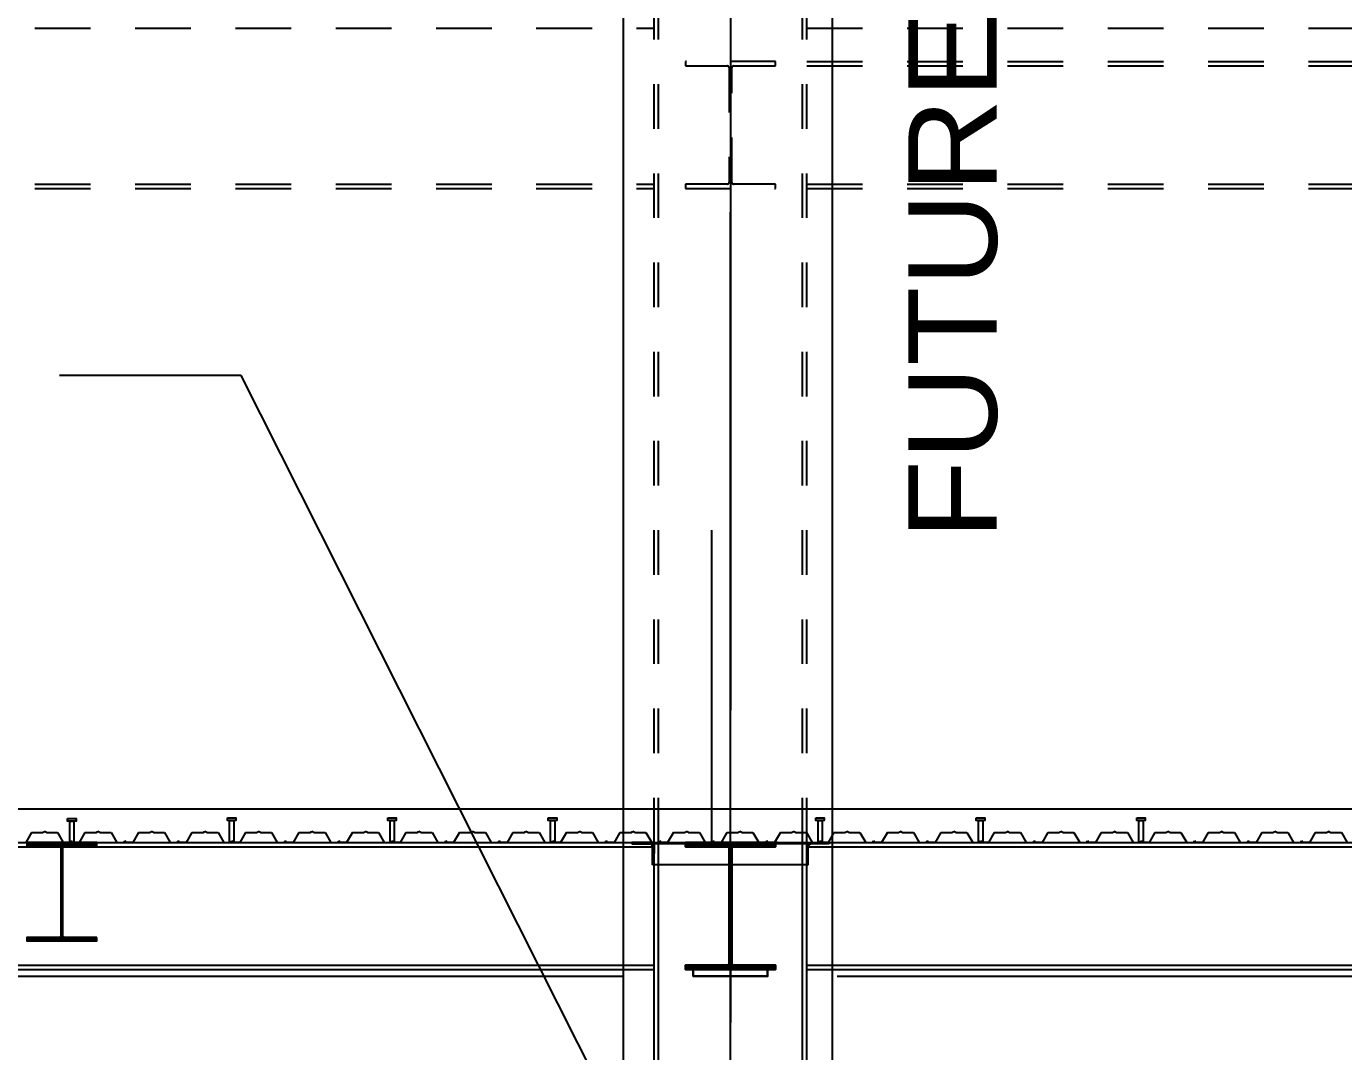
# Model space of a CAD drawing. Header units: millimetres. Extents: x 2148 to 2681, y 758 to 986.
# Drawn here: x 2210.196 to 2213.151, y 859.113 to 861.412 of the extents above; entities that cross this region are included whole.
import ezdxf

# ---------------------------------------------------------------- set-up
doc = ezdxf.new("R2010")
doc.units = ezdxf.units.MM
for name, pattern in [('CENTER2', [28.575, 19.05, -3.175, 3.175, -3.175]), ('HIDDEN', [0.375, 0.25, -0.125]), ('PHANTOMX2', [5, 2.5, -0.5, 0.5, -0.5, 0.5, -0.5])]:
    doc.linetypes.add(name, pattern=pattern)
for name, color, linetype in [('0.2', 10, 'Continuous'), ('D', 1, 'Continuous'), ('grid', 241, 'PHANTOMX2'), ('HATCH', 8, 'Continuous'), ('Layer2', 8, 'Continuous'), ('S_GRID LINES', 252, 'Continuous')]:
    doc.layers.add(name, color=color, linetype=linetype)
doc.layers.add('0.3', color=160, linetype='Continuous', lineweight=30)
doc.styles.add('ARIALNW', font='ARIALN.TTF')
doc.styles.add('MMTX$0$ESMX$0$X-OPTA1D', font='x-opta1d')
doc.dimstyles.new('DIM 200', dxfattribs={"dimtxt": 0.36, "dimasz": 0.35, "dimexe": 0.1, "dimexo": 0, "dimgap": 0.08, "dimtad": 1, "dimlfac": 2, "dimrnd": 0.005, "dimzin": 1, "dimdsep": 46, "dimtxsty": 'ARIALNW', "dimcen": 0.09, "dimclrd": 6, "dimclre": 6, "dimclrt": 13, "dimadec": 0, "dimazin": 0, "dimtfac": 1, "dimtofl": 0, "dimtmove": 2, "dimatfit": 3, "dimfxl": 1, "dimtolj": 1, "dimtzin": 0, "dimarcsym": 0})

msp = doc.modelspace()

# ---------------------------------------------------------------- hatches: boundary and pattern name
at = {"layer": 'HATCH', "ltscale": 0.5}
h = msp.add_hatch(dxfattribs=at)
h.set_pattern_fill('ANSI31', color=256, scale=0.00775, style=0)
h.set_pattern_definition([(45, (64010.5325818, 2989.7111039), (-0.000685009694274, 0.000685009694274), [])])
edge = h.paths.add_edge_path()
edge.add_line((2210.3540851, 859.3689339), (2210.2809968, 859.3689339))
edge.add_arc((2210.2809968, 859.3719562), 0.0030223, 174.0972671, 270, ccw=False)
edge.add_line((2210.2779905, 859.372267), (2210.2779905, 859.5709758))
edge.add_arc((2210.2809968, 859.5712866), 0.0030223, 89.6345547, 185.9027329, ccw=False)
edge.add_line((2210.2810161, 859.5743089), (2210.3540851, 859.5743089))
edge.add_line((2210.3540851, 859.5743089), (2210.3540851, 859.5820589))
edge.add_line((2210.3540851, 859.5820589), (2210.1974552, 859.5820589))
edge.add_line((2210.1974552, 859.5820589), (2210.1974552, 859.5743089))
edge.add_line((2210.1974552, 859.5743089), (2210.2703116, 859.5743089))
edge.add_arc((2210.2703309, 859.5712866), 0.0030223, -4.2920933, 90.3654453, ccw=False)
edge.add_line((2210.2733447, 859.5710605), (2210.2733447, 859.3721824))
edge.add_arc((2210.2703309, 859.3719562), 0.0030223, -89.9999999, 4.2920934, ccw=False)
edge.add_line((2210.2703309, 859.3689339), (2210.1974552, 859.3689339))
edge.add_line((2210.1974552, 859.3689339), (2210.1974552, 859.3611839))
edge.add_line((2210.1974552, 859.3611839), (2210.3540851, 859.3611839))
edge.add_line((2210.3540851, 859.3611839), (2210.3540851, 859.3689339))
h = msp.add_hatch(dxfattribs=at)
h.set_pattern_fill('ANSI31', color=256, scale=0.01, style=0)
h.set_pattern_definition([(45, (81963.0428316, 3608.1356654), (-0.000883883476483, 0.000883883476483), [])])
h.paths.add_polyline_path([(2211.6008998, 859.5726456, 0.318843234), (2211.5946058, 859.5790589), (2211.6040357, 859.5790589), (2211.6038998, 859.5320591), (2211.6008998, 859.5320591)])
h.paths.add_polyline_path([(2211.5540322, 859.5820589), (2211.5540322, 859.5790589), (2211.6040357, 859.5790589), (2211.6040443, 859.5820589)])
h = msp.add_hatch(dxfattribs=at)
h.set_pattern_fill('ANSI31', color=256, scale=0.01, style=0)
h.set_pattern_definition([(45, (81954.0425203, 3608.1356654), (-0.000883883476483, 0.000883883476483), [])])
edge = h.paths.add_edge_path()
edge.add_line((2211.8767181, 859.3070589), (2211.7824106, 859.3070589))
edge.add_arc((2211.7824106, 859.3109586), 0.0038997, 174.0972671, 270, ccw=False)
edge.add_line((2211.7785315, 859.3113597), (2211.7785315, 859.5677582))
edge.add_arc((2211.7824106, 859.5681592), 0.0038997, 89.6345547, 185.9027329, ccw=False)
edge.add_line((2211.7824355, 859.5720589), (2211.8767181, 859.5720589))
edge.add_line((2211.8767181, 859.5720589), (2211.8767181, 859.5820589))
edge.add_line((2211.8767181, 859.5820589), (2211.674615, 859.5820589))
edge.add_line((2211.674615, 859.5820589), (2211.674615, 859.5720589))
edge.add_line((2211.674615, 859.5720589), (2211.7686233, 859.5720589))
edge.add_arc((2211.7686481, 859.5681592), 0.0038997, -4.2920933, 90.3654453, ccw=False)
edge.add_line((2211.7725369, 859.5678674), (2211.7725369, 859.3112505))
edge.add_arc((2211.7686481, 859.3109586), 0.0038997, -90, 4.2920933, ccw=False)
edge.add_line((2211.7686481, 859.3070589), (2211.674615, 859.3070589))
edge.add_line((2211.674615, 859.3070589), (2211.674615, 859.2970589))
edge.add_line((2211.674615, 859.2970589), (2211.8767181, 859.2970589))
edge.add_line((2211.8767181, 859.2970589), (2211.8767181, 859.3070589))
h = msp.add_hatch(dxfattribs=at)
h.set_pattern_fill('ANSI31', color=256, scale=0.01, style=0)
h.set_pattern_definition([(135, (-77539.4917632, 3608.1356654), (0.000883883476483, 0.000883883476483), [])])
h.paths.add_polyline_path([(2211.9501687, 859.5726456, -0.318843234), (2211.9564627, 859.5790589), (2211.9470328, 859.5790589), (2211.9471687, 859.5320591), (2211.9501687, 859.5320591)])
h.paths.add_polyline_path([(2211.9970363, 859.5820589), (2211.9970363, 859.5790589), (2211.9470328, 859.5790589), (2211.9470241, 859.5820589)])

# ---------------------------------------------------------------- linework, layer by layer
at = {"layer": '0.2', "ltscale": 0.5}
msp.add_line((2211.7338676, 859.5820589, 0), (2211.7338676, 860.2820589, 0), dxfattribs=at)
at = {"layer": '0.3', "ltscale": 0.5, "elevation": 0}
msp.add_lwpolyline([(2211.8588676, 859.2970589), (2211.8588676, 859.2820589), (2211.6922009, 859.2820589), (2211.6922009, 859.2970589)], dxfattribs=at)
at = {"layer": 'D', "color": 1, "linetype": 'HIDDEN', "ltscale": 0.5}
for p, q in [((2203.0150672, 861.4079523, 0), (2211.6040897, 861.4079523, 0)), ((2211.9470694, 861.4079523, 0), (2216.5461809, 861.4079523, 0)), ((2211.9470241, 861.3329523, 0), (2216.1040443, 861.3329523, 0)), ((2211.9470241, 861.3229523, 0), (2216.1040443, 861.3229523, 0)), ((2203.0150672, 861.0579523, 0), (2211.6043557, 861.0579523, 0)), ((2211.9470241, 861.0579523, 0), (2216.1040443, 861.0579523, 0)), ((2203.0150672, 861.0479523, 0), (2211.6043557, 861.0479523, 0)), ((2211.9470241, 861.0479523, 0), (2216.1040443, 861.0479523, 0))]:
    msp.add_line(p, q, dxfattribs=at)
at = {"layer": 'D', "color": 3, "linetype": 'HIDDEN', "ltscale": 0.1}
for p, q in [((2211.8767181, 861.3329523, 0), (2211.674615, 861.3329523, 0)), ((2211.674615, 861.3329523, 0), (2211.674615, 861.3229523, 0)), ((2211.674615, 861.3229523, 0), (2211.7686233, 861.3229523, 0)), ((2211.7824355, 861.3229523, 0), (2211.8767181, 861.3229523, 0)), ((2211.8767181, 861.3229523, 0), (2211.8767181, 861.3329523, 0)), ((2211.7725369, 861.3187607, 0), (2211.7725369, 861.0621438, 0)), ((2211.7785315, 861.062253, 0), (2211.7785315, 861.3186516, 0)), ((2211.7686481, 861.0579523, 0), (2211.674615, 861.0579523, 0)), ((2211.674615, 861.0579523, 0), (2211.674615, 861.0479523, 0)), ((2211.8767181, 861.0579523, 0), (2211.7824106, 861.0579523, 0)), ((2211.8767181, 861.0479523, 0), (2211.8767181, 861.0579523, 0)), ((2211.674615, 861.0479523, 0), (2211.8767181, 861.0479523, 0))]:
    msp.add_line(p, q, dxfattribs=at)
at = {"layer": 'D', "ltscale": 0.5}
for p, q in [((2203.0150672, 859.6570589, 0), (2216.0390619, 859.6570589, 0)), ((2207.5150672, 859.6570589, 0), (2211.5350672, 859.6570589, 0)), ((2212.0150672, 859.6570589, 0), (2216.5461809, 859.6570589, 0)), ((2207.4473355, 859.5820589, 0), (2211.6043557, 859.5820589, 0)), ((2211.5540322, 859.5820589, 0), (2211.5540322, 859.5790589, 0)), ((2211.674615, 859.5790589, 0), (2211.5540322, 859.5790589, 0)), ((2211.9970363, 859.5790589, 0), (2211.8767181, 859.5790589, 0)), ((2211.9470241, 859.5820589, 0), (2216.1040443, 859.5820589, 0)), ((2207.4473355, 859.5720589, 0), (2211.6043557, 859.5720589, 0)), ((2211.6008998, 859.5320591, 0), (2211.6008998, 859.5726456, 0)), ((2211.9470241, 859.5720589, 0), (2216.1040443, 859.5720589, 0)), ((2211.7725369, 859.5320591, 0), (2211.6008998, 859.5320591, 0)), ((2211.9501687, 859.5320591, 0), (2211.7785315, 859.5320591, 0)), ((2207.4473355, 859.3070589, 0), (2211.6043557, 859.3070589, 0)), ((2207.4473355, 859.2970589, 0), (2211.6043557, 859.2970589, 0)), ((2211.9470241, 859.3070589, 0), (2216.1040443, 859.3070589, 0)), ((2211.9470241, 859.2970589, 0), (2216.1040443, 859.2970589, 0))]:
    msp.add_line(p, q, dxfattribs=at)
at = {"layer": 'D', "color": 3, "ltscale": 0.5}
for p, q in [((2211.6040443, 853.1570589, 0), (2211.6040443, 859.5820586, 0)), ((2211.6140443, 853.1570589, 0), (2211.6140443, 859.5820586, 0)), ((2211.9370241, 853.1570589, 0), (2211.9370241, 859.5820586, 0)), ((2211.9470241, 853.1570589, 0), (2211.9470241, 859.5820586, 0))]:
    msp.add_line(p, q, dxfattribs=at)
at = {"layer": 'D', "color": 3, "ltscale": 0.5, "elevation": 0}
for points in [[(2210.3540851, 859.3689339), (2210.2809968, 859.3689339, -0.444720244), (2210.2779905, 859.372267), (2210.2779905, 859.5709758, -0.446631522), (2210.2810161, 859.5743089), (2210.3540851, 859.5743089), (2210.3540851, 859.5820589), (2210.1974552, 859.5820589), (2210.1974552, 859.5743089), (2210.2703116, 859.5743089, -0.438228127), (2210.2733447, 859.5710605), (2210.2733447, 859.3721824, -0.436328672), (2210.2703309, 859.3689339), (2210.1974552, 859.3689339), (2210.1974552, 859.3611839), (2210.3540851, 859.3611839)], [(2211.8767181, 859.3070589), (2211.7824106, 859.3070589, -0.444720244), (2211.7785315, 859.3113597), (2211.7785315, 859.5677582, -0.446631522), (2211.7824355, 859.5720589), (2211.8767181, 859.5720589), (2211.8767181, 859.5820589), (2211.674615, 859.5820589), (2211.674615, 859.5720589), (2211.7686233, 859.5720589, -0.438228127), (2211.7725369, 859.5678674), (2211.7725369, 859.3112505, -0.436328672), (2211.7686481, 859.3070589), (2211.674615, 859.3070589), (2211.674615, 859.2970589), (2211.8767181, 859.2970589)]]:
    msp.add_lwpolyline(points, format="xyb", close=True, dxfattribs=at)
for points in [[(2211.768673, 859.5720589), (2211.674615, 859.5720589), (2211.674615, 859.5820589), (2211.8767181, 859.5820589), (2211.8767181, 859.5720589), (2211.7823857, 859.5720589)], [(2211.7725369, 859.3106667), (2211.7725369, 859.5684511)], [(2211.7785315, 859.5685603), (2211.7785315, 859.3105576)], [(2211.7824106, 859.3070589), (2211.8767181, 859.3070589), (2211.8767181, 859.2970589), (2211.674615, 859.2970589), (2211.674615, 859.3070589), (2211.7686481, 859.3070589)]]:
    msp.add_lwpolyline(points, dxfattribs=at)
at = {"layer": 'D', "color": 3, "linetype": 'HIDDEN', "ltscale": 0.1}
for centre, start, end in [((2211.7686481, 861.3190526, 0), 355.7079067, 90.3654453), ((2211.7824106, 861.3190526, 0), 89.6345547, 185.9027329), ((2211.7686481, 861.061852, 0), 270, 4.2920933), ((2211.7824106, 861.061852, 0), 174.0972671, 270)]:
    msp.add_arc(centre, 0.0038997, start, end, dxfattribs=at)
at = {"layer": 'D', "ltscale": 0.5}
msp.add_arc((2211.5932354, 859.5714189, 0), 0.0077619, 9.0929731, 79.8310934, dxfattribs=at)
at = {"layer": 'D', "color": 3, "ltscale": 0.5}
for centre, start, end in [((2211.7686481, 859.5681592, 0), 355.877061, 90.365456), ((2211.7824106, 859.5681592, 0), 89.634544, 184.122939), ((2211.7686481, 859.3109586, 0), 269.634544, 4.122939), ((2211.7824106, 859.3109586, 0), 175.877061, 270.365456)]:
    msp.add_arc(centre, 0.0038997, start, end, dxfattribs=at)
at = {"layer": 'grid', "ltscale": 0.7}
msp.add_line((2211.7756016, 865.1282504, 0), (2211.7755342, 857.8320589, 0), dxfattribs=at)
at = {"layer": 'HATCH', "linetype": 'ByBlock', "ltscale": 0.5}
for p, q in [((2211.5356899, 853.1570589, 0), (2211.5356899, 861.7465573, 0)), ((2212.0041986, 853.1451538, 0), (2212.0041986, 861.7465573, 0)), ((2207.4473355, 859.2820589, 0), (2211.5350672, 859.2820589, 0)), ((2212.0150672, 859.2820589, 0), (2216.5461809, 859.2820589, 0))]:
    msp.add_line(p, q, dxfattribs=at)
at = {"layer": 'HATCH', "ltscale": 0.5}
for p, q in [((2210.2323906, 859.6042302, 0), (2210.236704, 859.6065789, -0.0000002)), ((2210.2410174, 859.6042302, 0), (2210.236704, 859.6065789, -0.0000002)), ((2210.3523976, 859.6042302, 0), (2210.3567109, 859.6065789, -0.0000002)), ((2210.3610243, 859.6042302, 0), (2210.3567109, 859.6065789, -0.0000002)), ((2210.4724045, 859.6042302, 0), (2210.4767178, 859.6065789, -0.0000002)), ((2210.4810312, 859.6042302, 0), (2210.4767178, 859.6065789, -0.0000002)), ((2210.5924114, 859.6042302, 0), (2210.5967248, 859.6065789, -0.0000002)), ((2210.6010381, 859.6042302, 0), (2210.5967248, 859.6065789, -0.0000002)), ((2210.7124183, 859.6042302, 0), (2210.7167317, 859.6065789, -0.0000002)), ((2210.721045, 859.6042302, 0), (2210.7167317, 859.6065789, -0.0000002)), ((2210.8324252, 859.6042302, 0), (2210.8367386, 859.6065789, -0.0000002)), ((2210.8410519, 859.6042302, 0), (2210.8367386, 859.6065789, -0.0000002)), ((2210.9524321, 859.6042302, 0), (2210.9567455, 859.6065789, -0.0000002)), ((2210.9610589, 859.6042302, 0), (2210.9567455, 859.6065789, -0.0000002)), ((2211.0724391, 859.6042302, 0), (2211.0767524, 859.6065789, -0.0000002)), ((2211.0810658, 859.6042302, 0), (2211.0767524, 859.6065789, -0.0000002)), ((2211.192446, 859.6042302, 0), (2211.1967593, 859.6065789, -0.0000002)), ((2211.2010727, 859.6042302, 0), (2211.1967593, 859.6065789, -0.0000002)), ((2211.3124529, 859.6042302, 0), (2211.3167663, 859.6065789, -0.0000002)), ((2211.3210796, 859.6042302, 0), (2211.3167663, 859.6065789, -0.0000002)), ((2211.4324598, 859.6042302, 0), (2211.4367732, 859.6065789, -0.0000002)), ((2211.4410865, 859.6042302, 0), (2211.4367732, 859.6065789, -0.0000002)), ((2211.5524667, 859.6042302, 0), (2211.5567801, 859.6065789, -0.0000002)), ((2211.5610934, 859.6042302, 0), (2211.5567801, 859.6065789, -0.0000002)), ((2211.6724737, 859.6042302, 0), (2211.676787, 859.6065789, -0.0000002)), ((2211.6811004, 859.6042302, 0), (2211.676787, 859.6065789, -0.0000002)), ((2211.7924806, 859.6042302, 0), (2211.7967939, 859.6065789, -0.0000002)), ((2211.8011073, 859.6042302, 0), (2211.7967939, 859.6065789, -0.0000002)), ((2211.9124875, 859.6042302, 0), (2211.9168008, 859.6065789, -0.0000002)), ((2211.9211142, 859.6042302, 0), (2211.9168008, 859.6065789, -0.0000002)), ((2212.0324944, 859.6042302, 0), (2212.0368078, 859.6065789, -0.0000002)), ((2212.0411211, 859.6042302, 0), (2212.0368078, 859.6065789, -0.0000002)), ((2212.1525013, 859.6042302, 0), (2212.1568147, 859.6065789, -0.0000002)), ((2212.161128, 859.6042302, 0), (2212.1568147, 859.6065789, -0.0000002)), ((2212.2725082, 859.6042302, 0), (2212.2768216, 859.6065789, -0.0000002)), ((2212.281135, 859.6042302, 0), (2212.2768216, 859.6065789, -0.0000002)), ((2212.3925152, 859.6042302, 0), (2212.3968285, 859.6065789, -0.0000002)), ((2212.4011419, 859.6042302, 0), (2212.3968285, 859.6065789, -0.0000002)), ((2212.5125221, 859.6042302, 0), (2212.5168354, 859.6065789, -0.0000002)), ((2212.5211488, 859.6042302, 0), (2212.5168354, 859.6065789, -0.0000002)), ((2212.632529, 859.6042302, 0), (2212.6368423, 859.6065789, -0.0000002)), ((2212.6411557, 859.6042302, 0), (2212.6368423, 859.6065789, -0.0000002)), ((2212.7525359, 859.6042302, 0), (2212.7568493, 859.6065789, -0.0000002)), ((2212.7611626, 859.6042302, 0), (2212.7568493, 859.6065789, -0.0000002)), ((2212.8725428, 859.6042302, 0), (2212.8768562, 859.6065789, -0.0000002)), ((2212.8811695, 859.6042302, 0), (2212.8768562, 859.6065789, -0.0000002)), ((2212.9925497, 859.6042302, 0), (2212.9968631, 859.6065789, -0.0000002)), ((2213.0011765, 859.6042302, 0), (2212.9968631, 859.6065789, -0.0000002)), ((2213.1125567, 859.6042302, 0), (2213.11687, 859.6065789, -0.0000002)), ((2213.1211834, 859.6042302, 0), (2213.11687, 859.6065789, -0.0000002)), ((2210.2073906, 859.6042302, 0), (2210.1945301, 859.5820589, 0)), ((2210.2073906, 859.6042302, 0), (2210.2323906, 859.6042302, 0)), ((2210.2410174, 859.6042302, 0), (2210.2660174, 859.6042302, 0)), ((2210.2660174, 859.6042302, 0), (2210.2788779, 859.5820589, 0)), ((2210.2788779, 859.5820589, 0), (2210.2937359, 859.5820589, 0)), ((2210.2937359, 859.5820589, 0), (2210.2967075, 859.5853369, -0.0000002)), ((2210.2996791, 859.5820589, 0), (2210.2967075, 859.5853369, -0.0000002)), ((2210.3145371, 859.5820589, 0), (2210.2996791, 859.5820589, 0)), ((2210.3273976, 859.6042302, 0), (2210.3145371, 859.5820589, 0)), ((2210.3273976, 859.6042302, 0), (2210.3523976, 859.6042302, 0)), ((2210.3610243, 859.6042302, 0), (2210.3860243, 859.6042302, 0)), ((2210.3860243, 859.6042302, 0), (2210.3988848, 859.5820589, 0)), ((2210.3988848, 859.5820589, 0), (2210.4137428, 859.5820589, 0)), ((2210.4137428, 859.5820589, 0), (2210.4167144, 859.5853369, -0.0000002)), ((2210.419686, 859.5820589, 0), (2210.4167144, 859.5853369, -0.0000002)), ((2210.434544, 859.5820589, 0), (2210.419686, 859.5820589, 0)), ((2210.4474045, 859.6042302, 0), (2210.434544, 859.5820589, 0)), ((2210.4474045, 859.6042302, 0), (2210.4724045, 859.6042302, 0)), ((2210.4810312, 859.6042302, 0), (2210.5060312, 859.6042302, 0)), ((2210.5060312, 859.6042302, 0), (2210.5188917, 859.5820589, 0)), ((2210.5188917, 859.5820589, 0), (2210.5337497, 859.5820589, 0)), ((2210.5337497, 859.5820589, 0), (2210.5367213, 859.5853369, -0.0000002)), ((2210.5396929, 859.5820589, 0), (2210.5367213, 859.5853369, -0.0000002)), ((2210.5545509, 859.5820589, 0), (2210.5396929, 859.5820589, 0)), ((2210.5674114, 859.6042302, 0), (2210.5545509, 859.5820589, 0)), ((2210.5674114, 859.6042302, 0), (2210.5924114, 859.6042302, 0)), ((2210.6010381, 859.6042302, 0), (2210.6260381, 859.6042302, 0)), ((2210.6260381, 859.6042302, 0), (2210.6388986, 859.5820589, 0)), ((2210.6388986, 859.5820589, 0), (2210.6537566, 859.5820589, 0)), ((2210.6537566, 859.5820589, 0), (2210.6567282, 859.5853369, -0.0000002)), ((2210.6596998, 859.5820589, 0), (2210.6567282, 859.5853369, -0.0000002)), ((2210.6745578, 859.5820589, 0), (2210.6596998, 859.5820589, 0)), ((2210.6874183, 859.6042302, 0), (2210.6745578, 859.5820589, 0)), ((2210.6874183, 859.6042302, 0), (2210.7124183, 859.6042302, 0)), ((2210.721045, 859.6042302, 0), (2210.746045, 859.6042302, 0)), ((2210.746045, 859.6042302, 0), (2210.7589055, 859.5820589, 0)), ((2210.7589055, 859.5820589, 0), (2210.7737635, 859.5820589, 0)), ((2210.7737635, 859.5820589, 0), (2210.7767351, 859.5853369, -0.0000002)), ((2210.7797067, 859.5820589, 0), (2210.7767351, 859.5853369, -0.0000002)), ((2210.7945647, 859.5820589, 0), (2210.7797067, 859.5820589, 0)), ((2210.8074252, 859.6042302, 0), (2210.7945647, 859.5820589, 0)), ((2210.8074252, 859.6042302, 0), (2210.8324252, 859.6042302, 0)), ((2210.8410519, 859.6042302, 0), (2210.8660519, 859.6042302, 0)), ((2210.8660519, 859.6042302, 0), (2210.8789124, 859.5820589, 0)), ((2210.8789124, 859.5820589, 0), (2210.8937704, 859.5820589, 0)), ((2210.8937704, 859.5820589, 0), (2210.896742, 859.5853369, -0.0000002)), ((2210.8997136, 859.5820589, 0), (2210.896742, 859.5853369, -0.0000002)), ((2210.9145716, 859.5820589, 0), (2210.8997136, 859.5820589, 0)), ((2210.9274321, 859.6042302, 0), (2210.9145716, 859.5820589, 0)), ((2210.9274321, 859.6042302, 0), (2210.9524321, 859.6042302, 0)), ((2210.9610589, 859.6042302, 0), (2210.9860589, 859.6042302, 0)), ((2210.9860589, 859.6042302, 0), (2210.9989194, 859.5820589, 0)), ((2210.9989194, 859.5820589, 0), (2211.0137774, 859.5820589, 0)), ((2211.0137774, 859.5820589, 0), (2211.016749, 859.5853369, -0.0000002)), ((2211.0197206, 859.5820589, 0), (2211.016749, 859.5853369, -0.0000002)), ((2211.0345786, 859.5820589, 0), (2211.0197206, 859.5820589, 0)), ((2211.0474391, 859.6042302, 0), (2211.0345786, 859.5820589, 0)), ((2211.0474391, 859.6042302, 0), (2211.0724391, 859.6042302, 0)), ((2211.0810658, 859.6042302, 0), (2211.1060658, 859.6042302, 0)), ((2211.1060658, 859.6042302, 0), (2211.1189263, 859.5820589, 0)), ((2211.1189263, 859.5820589, 0), (2211.1337843, 859.5820589, 0)), ((2211.1337843, 859.5820589, 0), (2211.1367559, 859.5853369, -0.0000002)), ((2211.1397275, 859.5820589, 0), (2211.1367559, 859.5853369, -0.0000002)), ((2211.1545855, 859.5820589, 0), (2211.1397275, 859.5820589, 0)), ((2211.167446, 859.6042302, 0), (2211.1545855, 859.5820589, 0)), ((2211.167446, 859.6042302, 0), (2211.192446, 859.6042302, 0)), ((2211.2010727, 859.6042302, 0), (2211.2260727, 859.6042302, 0)), ((2211.2260727, 859.6042302, 0), (2211.2389332, 859.5820589, 0)), ((2211.2389332, 859.5820589, 0), (2211.2537912, 859.5820589, 0)), ((2211.2537912, 859.5820589, 0), (2211.2567628, 859.5853369, -0.0000002)), ((2211.2597344, 859.5820589, 0), (2211.2567628, 859.5853369, -0.0000002)), ((2211.2745924, 859.5820589, 0), (2211.2597344, 859.5820589, 0)), ((2211.2874529, 859.6042302, 0), (2211.2745924, 859.5820589, 0)), ((2211.2874529, 859.6042302, 0), (2211.3124529, 859.6042302, 0)), ((2211.3210796, 859.6042302, 0), (2211.3460796, 859.6042302, 0)), ((2211.3460796, 859.6042302, 0), (2211.3589401, 859.5820589, 0)), ((2211.3589401, 859.5820589, 0), (2211.3737981, 859.5820589, 0)), ((2211.3737981, 859.5820589, 0), (2211.3767697, 859.5853369, -0.0000002)), ((2211.3797413, 859.5820589, 0), (2211.3767697, 859.5853369, -0.0000002)), ((2211.3945993, 859.5820589, 0), (2211.3797413, 859.5820589, 0)), ((2211.4074598, 859.6042302, 0), (2211.3945993, 859.5820589, 0)), ((2211.4074598, 859.6042302, 0), (2211.4324598, 859.6042302, 0)), ((2211.4410865, 859.6042302, 0), (2211.4660865, 859.6042302, 0)), ((2211.4660865, 859.6042302, 0), (2211.478947, 859.5820589, 0)), ((2211.478947, 859.5820589, 0), (2211.493805, 859.5820589, 0)), ((2211.493805, 859.5820589, 0), (2211.4967766, 859.5853369, -0.0000002)), ((2211.4997482, 859.5820589, 0), (2211.4967766, 859.5853369, -0.0000002)), ((2211.5146062, 859.5820589, 0), (2211.4997482, 859.5820589, 0)), ((2211.5274667, 859.6042302, 0), (2211.5146062, 859.5820589, 0)), ((2211.5274667, 859.6042302, 0), (2211.5524667, 859.6042302, 0)), ((2211.5540322, 859.5820589, 0), (2211.9970363, 859.5820589, 0)), ((2211.5540322, 859.5790589, 0), (2211.5946058, 859.5790589, 0)), ((2211.5610934, 859.6042302, 0), (2211.5860934, 859.6042302, 0)), ((2211.5860934, 859.6042302, 0), (2211.598954, 859.5820589, 0)), ((2211.598954, 859.5820589, 0), (2211.613812, 859.5820589, 0)), ((2211.6040443, 859.5820589, 0), (2211.6038998, 859.5320591, 0)), ((2211.613812, 859.5820589, 0), (2211.6167836, 859.5853369, -0.0000002)), ((2211.6197552, 859.5820589, 0), (2211.6167836, 859.5853369, -0.0000002)), ((2211.6346131, 859.5820589, 0), (2211.6197552, 859.5820589, 0)), ((2211.6474737, 859.6042302, 0), (2211.6346131, 859.5820589, 0)), ((2211.6474737, 859.6042302, 0), (2211.6724737, 859.6042302, 0)), ((2211.8812069, 859.5820589, 0), (2211.6791038, 859.5820589, 0)), ((2211.6811004, 859.6042302, 0), (2211.7061004, 859.6042302, 0)), ((2211.7061004, 859.6042302, 0), (2211.7189609, 859.5820589, 0)), ((2211.7189609, 859.5820589, 0), (2211.7338189, 859.5820589, 0)), ((2211.7338189, 859.5820589, 0), (2211.7367905, 859.5853369, -0.0000002)), ((2211.7397621, 859.5820589, 0), (2211.7367905, 859.5853369, -0.0000002)), ((2211.7546201, 859.5820589, 0), (2211.7397621, 859.5820589, 0)), ((2211.7674806, 859.6042302, 0), (2211.7546201, 859.5820589, 0)), ((2211.7674806, 859.6042302, 0), (2211.7924806, 859.6042302, 0)), ((2211.8011073, 859.6042302, 0), (2211.8261073, 859.6042302, 0)), ((2211.8261073, 859.6042302, 0), (2211.8389678, 859.5820589, 0)), ((2211.8389678, 859.5820589, 0), (2211.8538258, 859.5820589, 0)), ((2211.8538258, 859.5820589, 0), (2211.8567974, 859.5853369, -0.0000002)), ((2211.859769, 859.5820589, 0), (2211.8567974, 859.5853369, -0.0000002)), ((2211.874627, 859.5820589, 0), (2211.859769, 859.5820589, 0)), ((2211.8874875, 859.6042302, 0), (2211.874627, 859.5820589, 0)), ((2211.8874875, 859.6042302, 0), (2211.9124875, 859.6042302, 0)), ((2211.9211142, 859.6042302, 0), (2211.9461142, 859.6042302, 0)), ((2211.9461142, 859.6042302, 0), (2211.9589747, 859.5820589, 0)), ((2211.9470241, 859.5820589, 0), (2211.9471687, 859.5320591, 0)), ((2211.9970363, 859.5790589, 0), (2211.9564627, 859.5790589, 0)), ((2211.9587673, 859.5820589, 0), (2211.9736253, 859.5820589, 0)), ((2211.9589747, 859.5820589, 0), (2211.9738327, 859.5820589, 0)), ((2211.9738327, 859.5820589, 0), (2211.9768043, 859.5853369, -0.0000002)), ((2211.9797759, 859.5820589, 0), (2211.9768043, 859.5853369, -0.0000002)), ((2211.9944265, 859.5820589, 0), (2211.9795685, 859.5820589, 0)), ((2211.9946339, 859.5820589, 0), (2211.9797759, 859.5820589, 0)), ((2212.0074944, 859.6042302, 0), (2211.9946339, 859.5820589, 0)), ((2211.9970363, 859.5820589, 0), (2211.9970363, 859.5790589, 0)), ((2212.0074944, 859.6042302, 0), (2212.0324944, 859.6042302, 0)), ((2212.0411211, 859.6042302, 0), (2212.0661211, 859.6042302, 0)), ((2212.0661211, 859.6042302, 0), (2212.0789816, 859.5820589, 0)), ((2212.0789816, 859.5820589, 0), (2212.0938396, 859.5820589, 0)), ((2212.0938396, 859.5820589, 0), (2212.0968112, 859.5853369, -0.0000002)), ((2212.0997828, 859.5820589, 0), (2212.0968112, 859.5853369, -0.0000002)), ((2212.1146408, 859.5820589, 0), (2212.0997828, 859.5820589, 0)), ((2212.1275013, 859.6042302, 0), (2212.1146408, 859.5820589, 0)), ((2212.1275013, 859.6042302, 0), (2212.1525013, 859.6042302, 0)), ((2212.161128, 859.6042302, 0), (2212.186128, 859.6042302, 0)), ((2212.186128, 859.6042302, 0), (2212.1989885, 859.5820589, 0)), ((2212.1989885, 859.5820589, 0), (2212.2138465, 859.5820589, 0)), ((2212.2138465, 859.5820589, 0), (2212.2168181, 859.5853369, -0.0000002)), ((2212.2197897, 859.5820589, 0), (2212.2168181, 859.5853369, -0.0000002)), ((2212.2346477, 859.5820589, 0), (2212.2197897, 859.5820589, 0)), ((2212.2475082, 859.6042302, 0), (2212.2346477, 859.5820589, 0)), ((2212.2475082, 859.6042302, 0), (2212.2725082, 859.6042302, 0)), ((2212.281135, 859.6042302, 0), (2212.306135, 859.6042302, 0)), ((2212.306135, 859.6042302, 0), (2212.3189955, 859.5820589, 0)), ((2212.3189955, 859.5820589, 0), (2212.3338535, 859.5820589, 0)), ((2212.3338535, 859.5820589, 0), (2212.3368251, 859.5853369, -0.0000002)), ((2212.3397967, 859.5820589, 0), (2212.3368251, 859.5853369, -0.0000002)), ((2212.3546547, 859.5820589, 0), (2212.3397967, 859.5820589, 0)), ((2212.3675152, 859.6042302, 0), (2212.3546547, 859.5820589, 0)), ((2212.3675152, 859.6042302, 0), (2212.3925152, 859.6042302, 0)), ((2212.4011419, 859.6042302, 0), (2212.4261419, 859.6042302, 0)), ((2212.4261419, 859.6042302, 0), (2212.4390024, 859.5820589, 0)), ((2212.4390024, 859.5820589, 0), (2212.4538604, 859.5820589, 0)), ((2212.4538604, 859.5820589, 0), (2212.456832, 859.5853369, -0.0000002)), ((2212.4598036, 859.5820589, 0), (2212.456832, 859.5853369, -0.0000002)), ((2212.4746616, 859.5820589, 0), (2212.4598036, 859.5820589, 0)), ((2212.4875221, 859.6042302, 0), (2212.4746616, 859.5820589, 0)), ((2212.4875221, 859.6042302, 0), (2212.5125221, 859.6042302, 0)), ((2212.5211488, 859.6042302, 0), (2212.5461488, 859.6042302, 0)), ((2212.5461488, 859.6042302, 0), (2212.5590093, 859.5820589, 0)), ((2212.5590093, 859.5820589, 0), (2212.5738673, 859.5820589, 0)), ((2212.5738673, 859.5820589, 0), (2212.5768389, 859.5853369, -0.0000002)), ((2212.5798105, 859.5820589, 0), (2212.5768389, 859.5853369, -0.0000002)), ((2212.5946685, 859.5820589, 0), (2212.5798105, 859.5820589, 0)), ((2212.607529, 859.6042302, 0), (2212.5946685, 859.5820589, 0)), ((2212.607529, 859.6042302, 0), (2212.632529, 859.6042302, 0)), ((2212.6411557, 859.6042302, 0), (2212.6661557, 859.6042302, 0)), ((2212.6661557, 859.6042302, 0), (2212.6790162, 859.5820589, 0)), ((2212.6790162, 859.5820589, 0), (2212.6938742, 859.5820589, 0)), ((2212.6938742, 859.5820589, 0), (2212.6968458, 859.5853369, -0.0000002)), ((2212.6998174, 859.5820589, 0), (2212.6968458, 859.5853369, -0.0000002)), ((2212.7146754, 859.5820589, 0), (2212.6998174, 859.5820589, 0)), ((2212.7275359, 859.6042302, 0), (2212.7146754, 859.5820589, 0)), ((2212.7275359, 859.6042302, 0), (2212.7525359, 859.6042302, 0)), ((2212.7611626, 859.6042302, 0), (2212.7861626, 859.6042302, 0)), ((2212.7861626, 859.6042302, 0), (2212.7990231, 859.5820589, 0)), ((2212.7990231, 859.5820589, 0), (2212.8138811, 859.5820589, 0)), ((2212.8138811, 859.5820589, 0), (2212.8168527, 859.5853369, -0.0000002)), ((2212.8198243, 859.5820589, 0), (2212.8168527, 859.5853369, -0.0000002)), ((2212.8346823, 859.5820589, 0), (2212.8198243, 859.5820589, 0)), ((2212.8475428, 859.6042302, 0), (2212.8346823, 859.5820589, 0)), ((2212.8475428, 859.6042302, 0), (2212.8725428, 859.6042302, 0)), ((2212.8811695, 859.6042302, 0), (2212.9061695, 859.6042302, 0)), ((2212.9061695, 859.6042302, 0), (2212.91903, 859.5820589, 0)), ((2212.91903, 859.5820589, 0), (2212.933888, 859.5820589, 0)), ((2212.933888, 859.5820589, 0), (2212.9368596, 859.5853369, -0.0000002)), ((2212.9398312, 859.5820589, 0), (2212.9368596, 859.5853369, -0.0000002)), ((2212.9546892, 859.5820589, 0), (2212.9398312, 859.5820589, 0)), ((2212.9675497, 859.6042302, 0), (2212.9546892, 859.5820589, 0)), ((2212.9675497, 859.6042302, 0), (2212.9925497, 859.6042302, 0)), ((2213.0011765, 859.6042302, 0), (2213.0261765, 859.6042302, 0)), ((2213.0261765, 859.6042302, 0), (2213.039037, 859.5820589, 0)), ((2213.039037, 859.5820589, 0), (2213.053895, 859.5820589, 0)), ((2213.053895, 859.5820589, 0), (2213.0568666, 859.5853369, -0.0000002)), ((2213.0598382, 859.5820589, 0), (2213.0568666, 859.5853369, -0.0000002)), ((2213.0746962, 859.5820589, 0), (2213.0598382, 859.5820589, 0)), ((2213.0875567, 859.6042302, 0), (2213.0746962, 859.5820589, 0)), ((2213.0875567, 859.6042302, 0), (2213.1125567, 859.6042302, 0)), ((2213.1211834, 859.6042302, 0), (2213.1461834, 859.6042302, 0)), ((2213.1461834, 859.6042302, 0), (2213.1590439, 859.5820589, 0)), ((2211.674615, 859.5720589, 0), (2211.768673, 859.5720589, 0)), ((2211.7823857, 859.5720589, 0), (2211.8767181, 859.5720589, 0)), ((2211.9501687, 859.5320591, 0), (2211.9501687, 859.5726456, 0)), ((2211.6038998, 859.5320591, 0), (2211.6008998, 859.5320591, 0)), ((2211.9471687, 859.5320591, 0), (2211.9501687, 859.5320591, 0)), ((2211.674615, 859.2970589, 0), (2211.8767181, 859.2970589, 0))]:
    msp.add_line(p, q, dxfattribs=at)
for points, elevation in [([(2210.2883836, 859.6353946), (2210.3073904, 859.6353946), (2210.3073904, 859.6293414), (2210.2883836, 859.6293414)], 0.0000001), ([(2210.6469186, 859.6370336), (2210.6659254, 859.6370336), (2210.6659254, 859.6309804), (2210.6469186, 859.6309804)], 0), ([(2211.0069393, 859.6370336), (2211.0259461, 859.6370336), (2211.0259461, 859.6309804), (2211.0069393, 859.6309804)], 0), ([(2211.3669601, 859.6370336), (2211.3859669, 859.6370336), (2211.3859669, 859.6309804), (2211.3669601, 859.6309804)], 0), ([(2211.9669947, 859.6370336), (2211.9860015, 859.6370336), (2211.9860015, 859.6309804), (2211.9669947, 859.6309804)], 0), ([(2212.3270154, 859.6370336), (2212.3460222, 859.6370336), (2212.3460222, 859.6309804), (2212.3270154, 859.6309804)], 0), ([(2212.6870362, 859.6370336), (2212.706043, 859.6370336), (2212.706043, 859.6309804), (2212.6870362, 859.6309804)], 0), ([(2210.2933553, 859.6293414), (2210.3027935, 859.6293414), (2210.3027935, 859.5804199), (2210.2933553, 859.5804199)], 0.0000001), ([(2210.6518903, 859.6309804), (2210.6613285, 859.6309804), (2210.6613285, 859.5820589), (2210.6518903, 859.5820589)], 0), ([(2211.011911, 859.6309804), (2211.0213492, 859.6309804), (2211.0213492, 859.5820589), (2211.011911, 859.5820589)], 0), ([(2211.3719318, 859.6309804), (2211.38137, 859.6309804), (2211.38137, 859.5820589), (2211.3719318, 859.5820589)], 0), ([(2211.9719664, 859.6309804), (2211.9814046, 859.6309804), (2211.9814046, 859.5820589), (2211.9719664, 859.5820589)], 0), ([(2212.3319871, 859.6309804), (2212.3414253, 859.6309804), (2212.3414253, 859.5820589), (2212.3319871, 859.5820589)], 0), ([(2212.6920079, 859.6309804), (2212.7014461, 859.6309804), (2212.7014461, 859.5820589), (2212.6920079, 859.5820589)], 0)]:
    msp.add_lwpolyline(points, close=True, dxfattribs=dict(at, elevation=elevation))
at = {"layer": 'HATCH', "ltscale": 0.5, "elevation": 0}
for points in [[(2211.6040443, 859.5820589), (2211.5540322, 859.5820589)], [(2211.9470241, 859.5820589), (2211.9970363, 859.5820589)]]:
    msp.add_lwpolyline(points, dxfattribs=at)
at = {"layer": 'HATCH', "ltscale": 0.5}
msp.add_arc((2211.957833, 859.5714189, 0), 0.0077619, 100.1689066, 170.9070269, dxfattribs=at)
at = {"layer": 'Layer2', "color": 3, "linetype": 'HIDDEN', "ltscale": 0.4}
for p, q in [((2211.6040897, 859.5820589, 0), (2211.6040897, 861.6715573, 0)), ((2211.6138573, 859.5820589, 0), (2211.6138573, 861.6715573, 0)), ((2211.9370694, 859.5820586, 0), (2211.9370694, 861.671557, 0)), ((2211.9470694, 859.5820586, 0), (2211.9470694, 861.671557, 0))]:
    msp.add_line(p, q, dxfattribs=at)
at = {"layer": 'S_GRID LINES', "linetype": 'CENTER2', "ltscale": 0.2}
msp.add_line((2211.7755342, 857.1854136, 0), (2211.7756016, 865.1282504, 0), dxfattribs=at)

# ---------------------------------------------------------------- texts
at = {"color": 2, "style": 'MMTX$0$ESMX$0$X-OPTA1D', "text_generation_flag": 6, "width": 1.1}
msp.add_text('FUTURE COLUMN', height=0.19845, rotation=270, dxfattribs=at).set_placement((2212.3730929, 860.2608814, 0))

# ---------------------------------------------------------------- leaders
at = {"layer": 'D'}
msp.add_leader([(2211.807737, 858.3894884, 0), (2210.677639, 860.6289325, 0), (2210.2706477, 860.6289325, 0)], dimstyle='DIM 200', override={"dimasz": 0.2, "dimtad": 0, "dimfxl": 0.03}, dxfattribs=at)

doc.saveas('drawing.dxf')
